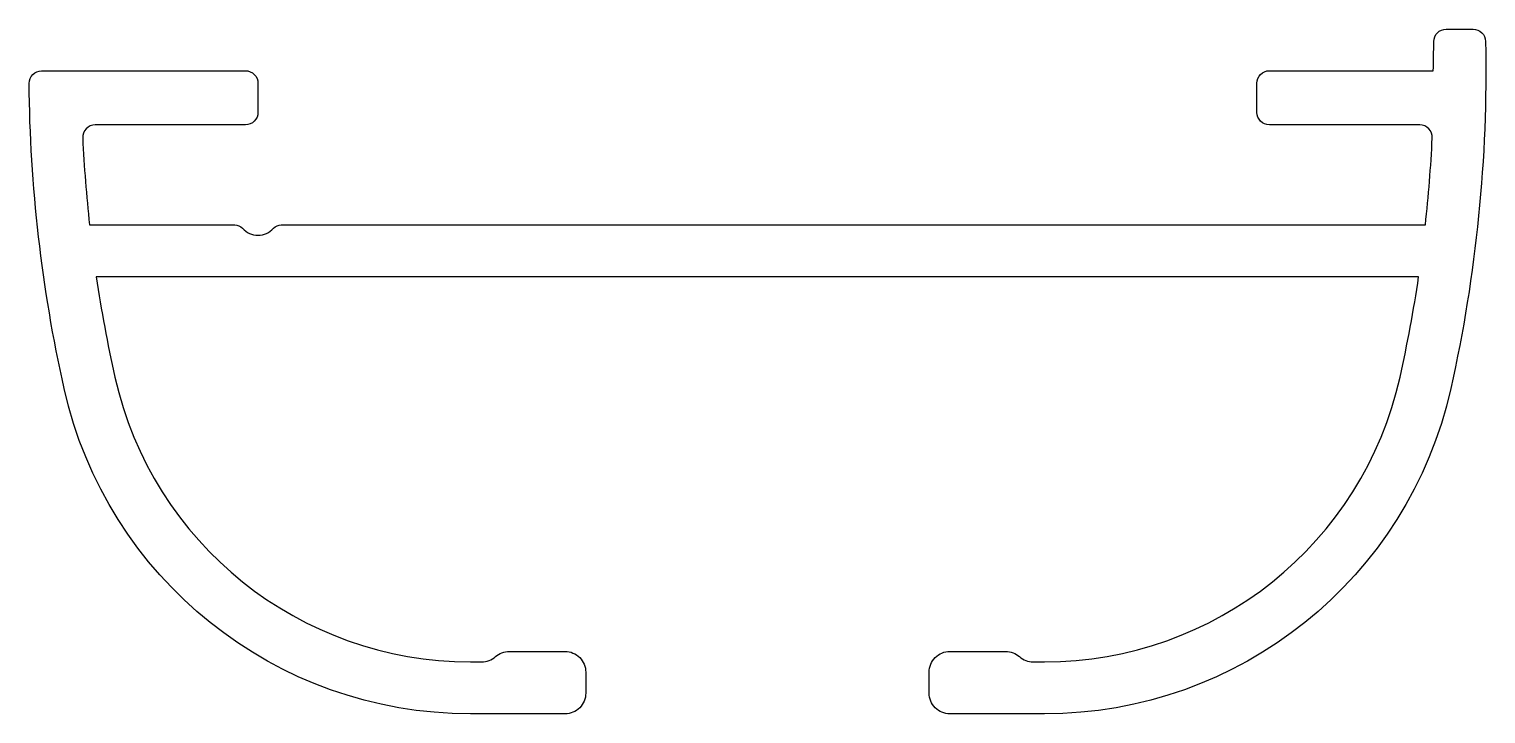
# Model space of a CAD drawing. Extents: x 837 to 872, y 459.4 to 475.8.
import ezdxf

# ---------------------------------------------------------------- set-up
doc = ezdxf.new("R2010")
doc.units = 0
doc.layers.get('0').update_dxf_attribs({"linetype": 'CONTINUOUS'})

msp = doc.modelspace()

# ---------------------------------------------------------------- linework, layer by layer
msp.add_lwpolyline([(866.774, 474.836), (870.71, 474.836, 0.005206), (870.723, 475.538, -0.411635), (871.023, 475.836), (871.667, 475.836, -0.408317), (871.967, 475.542, -0.060057), (871.133, 467.206, -0.351216), (861.373, 459.386), (859.099, 459.386, -0.414214), (858.599, 459.886), (858.599, 460.386, -0.414214), (859.099, 460.886), (860.438, 460.886, -0.182676), (860.769, 460.761, 0.182676), (861.099, 460.636), (861.373, 460.636, 0.351216), (869.913, 467.478, 0.018144), (870.359, 469.886), (838.589, 469.886, 0.018144), (839.036, 467.478, 0.351216), (847.576, 460.636), (847.849, 460.636, 0.182676), (848.18, 460.761, -0.182676), (848.511, 460.886), (849.849, 460.886, -0.414214), (850.349, 460.386), (850.349, 459.886, -0.414214), (849.849, 459.386), (847.576, 459.386, -0.351216), (837.816, 467.206, -0.052829), (836.976, 474.533, -0.416748), (837.276, 474.836), (842.174, 474.836, -0.414214), (842.474, 474.536), (842.474, 473.836, -0.414214), (842.174, 473.536), (838.563, 473.536, 0.428299), (838.263, 473.221, 0.015501), (838.428, 471.136), (841.915, 471.136, -0.213422), (842.102, 471.052, 0.447214), (842.847, 471.052, -0.213422), (843.033, 471.136), (870.521, 471.136, 0.015501), (870.686, 473.221, 0.428299), (870.386, 473.536), (866.774, 473.536, -0.414214), (866.474, 473.836), (866.474, 474.536, -0.414214)], format="xyb", close=True)

doc.saveas('drawing.dxf')
